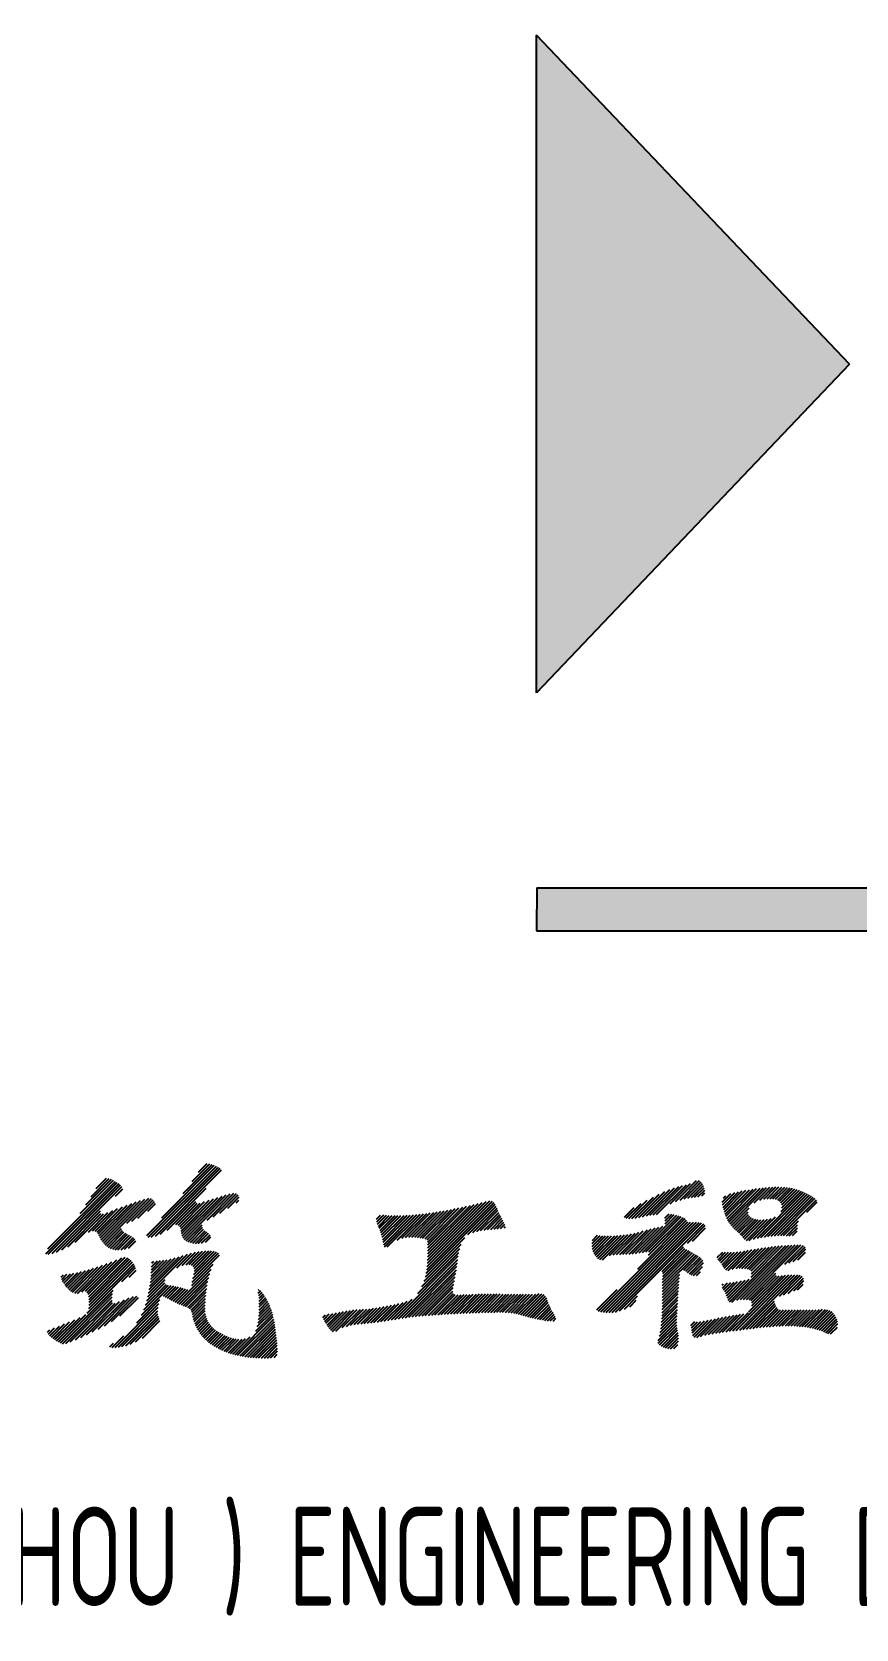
# Model space of a CAD drawing. Extents: x -144902 to 588294, y -160863 to 65494.
# Drawn here: x 57885 to 59134, y 61760 to 64180 of the extents above; entities that cross this region are included whole.
import ezdxf

# ---------------------------------------------------------------- set-up
doc = ezdxf.new("R2010")
doc.units = 0
doc.header["$LTSCALE"] = 100
for name, color, linetype in [('1508', 2, 'CONTINUOUS'), ('DQ', 7, 'CONTINUOUS'), ('tk图框', 7, 'CONTINUOUS')]:
    doc.layers.add(name, color=color, linetype=linetype)
doc.styles.add('HZTXT', font='tssdeng.shx', dxfattribs={"width": 0.7, "bigfont": 'tssdchn.shx'})

# ---------------------------------------------------------------- blocks, each defined once
blk = doc.blocks.new('A$C00BC0004')
at = {"layer": 'tk图框'}
h = blk.add_hatch(color=2, dxfattribs=at)
h.paths.add_polyline_path([(-3355, -1610.8), (-4050.2, -1610.8), (-4050.6, -1675.8), (-3355.4, -1675.8), (-2875.4, -1675.8), (-2875.4, -313.7), (-3355.4, -313.7)])
h.paths.add_polyline_path([(-3262.8, -768.5), (-3262.8, -668.5), (-3162.8, -668.5), (-3162.8, -768.5)], flags=16)
h.paths.add_polyline_path([(-3067.7, -768.5), (-3067.7, -668.5), (-2967.7, -668.5), (-2967.7, -768.5)], flags=16)
h.paths.add_polyline_path([(-3262.8, -573.2), (-3262.8, -473.2), (-3162.8, -473.2), (-3162.8, -573.2)], flags=16)
h.paths.add_polyline_path([(-3067.7, -573.2), (-3067.7, -473.2), (-2967.7, -473.2), (-2967.7, -573.2)], flags=16)
h.paths.add_polyline_path([(-3575.7, -817.1), (-4050.6, -318.7), (-4050.4, -1314.9)])
at = {"layer": 'DQ', "color": 2}
for p, q in [((-4641.2, -2137.6), (-4535.8, -2032.2)), ((-4618.7, -2110.6), (-4539, -2030.9)), ((-4586.1, -2073.5), (-4542.3, -2029.7)), ((-4572.7, -2055.6), (-4545.9, -2028.8)), ((-4563, -2041.4), (-4549.8, -2028.3)), ((-4794.6, -2165.3), (-4686.2, -2056.9)), ((-4791.5, -2157.7), (-4689.1, -2055.3)), ((-4742.5, -2104.2), (-4692, -2053.7)), ((-4733.7, -2090.9), (-4695, -2052.2)), ((-4725.9, -2078.6), (-4698.3, -2051)), ((-4718, -2066.3), (-4702.3, -2050.5)), ((-4639.1, -2139.9), (-4532.8, -2033.7)), ((-4634.6, -2140), (-4530.1, -2035.5)), ((-4628.4, -2138.3), (-4528.2, -2038)), ((-3839.8, -2086), (-3808, -2054.2)), ((-3832.9, -2083.7), (-3803.4, -2054.2)), ((-3826.8, -2082), (-3800.8, -2056)), ((-4790.7, -2165.9), (-4683.5, -2058.7)), ((-4785.1, -2164.8), (-4681.1, -2060.8)), ((-4778.3, -2162.4), (-4679.1, -2063.2)), ((-4706.6, -2149.2), (-4638.4, -2080.9)), ((-4689.1, -2077.8), (-4677.9, -2066.6)), ((-4621, -2135.4), (-4551.3, -2065.6)), ((-4588.6, -2134.4), (-4533.8, -2079.6)), ((-4587.7, -2137.9), (-4527.3, -2077.6)), ((-4586.3, -2141.1), (-4521.1, -2075.8)), ((-4584.4, -2143.6), (-4515.1, -2074.3)), ((-4550.1, -2113.9), (-4509.6, -2073.3)), ((-4540.9, -2109.2), (-4505.4, -2073.6)), ((-4530.6, -2103.3), (-4502.8, -2075.5)), ((-4518.6, -2095.9), (-4501.4, -2078.6)), ((-3905.7, -2111.5), (-3873.3, -2079.1)), ((-3900.8, -2111.1), (-3864.4, -2074.7)), ((-3895.4, -2110.2), (-3856, -2070.8)), ((-3889.6, -2109), (-3848.3, -2067.6)), ((-3883.9, -2107.7), (-3841.3, -2065.1)), ((-3878.4, -2106.7), (-3834.8, -2063.1)), ((-3873.4, -2106.2), (-3829, -2061.8)), ((-3868.3, -2105.6), (-3823.2, -2060.5)), ((-3847.6, -2089.4), (-3817, -2058.8)), ((-3821.1, -2080.8), (-3798.8, -2058.6)), ((-3815.7, -2080), (-3797.3, -2061.6)), ((-3810.8, -2079.5), (-3796.2, -2064.9)), ((-3805.7, -2078.9), (-3795.5, -2068.7)), ((-3799.8, -2077.4), (-3795.3, -2072.9)), ((-3768.9, -2087), (-3755.8, -2073.9)), ((-3768.4, -2091), (-3749.7, -2072.3)), ((-3767.6, -2094.7), (-3744, -2071)), ((-3767.2, -2080.8), (-3763.6, -2077.2)), ((-3766.6, -2098.2), (-3738.4, -2069.9)), ((-3765.5, -2101.6), (-3732.9, -2068.9)), ((-3764.4, -2104.9), (-3727.4, -2068)), ((-3763.2, -2108.2), (-3722, -2067.1)), ((-3761.9, -2111.4), (-3716.7, -2066.3)), ((-3760.4, -2114.4), (-3711.6, -2065.6)), ((-3758.7, -2117.2), (-3706.5, -2065)), ((-3756.9, -2119.9), (-3701.5, -2064.5)), ((-3720.5, -2087.9), (-3696.7, -2064.2)), ((-3715.4, -2141.3), (-3645.5, -2071.4)), ((-3712, -2084), (-3692, -2063.9)), ((-3710.1, -2140.4), (-3642.5, -2072.8)), ((-3705.9, -2082.4), (-3687.4, -2063.8)), ((-3704.9, -2139.7), (-3639.5, -2074.3)), ((-3700.8, -2081.7), (-3682.9, -2063.8)), ((-3699.7, -2139), (-3636.5, -2075.8)), ((-3696.2, -2081.6), (-3678.5, -2063.9)), ((-3694.6, -2138.4), (-3633.7, -2077.5)), ((-3691.9, -2081.9), (-3674.2, -2064.2)), ((-3689.6, -2137.9), (-3630.8, -2079.2)), ((-3688.1, -2082.5), (-3670.1, -2064.5)), ((-3684.8, -2137.6), (-3628.3, -2081)), ((-3684.7, -2083.6), (-3666.1, -2065.1)), ((-3681.9, -2085.3), (-3662.3, -2065.7)), ((-3679.8, -2087.7), (-3658.6, -2066.5)), ((-3679.6, -2101), (-3648.7, -2070)), ((-3678.6, -2091), (-3655.2, -2067.5)), ((-3678.4, -2095.3), (-3651.9, -2068.7)), ((-4770.3, -2159), (-4711.4, -2100)), ((-4761.2, -2154.3), (-4710.9, -2104)), ((-4749.8, -2147.4), (-4707, -2104.6)), ((-4730, -2132.1), (-4700.3, -2102.4)), ((-4723.6, -2130.2), (-4692.9, -2099.5)), ((-4719.6, -2130.7), (-4685.6, -2096.7)), ((-4716.7, -2132.3), (-4678.4, -2094)), ((-4715, -2135), (-4671.3, -2091.4)), ((-4713.6, -2138.1), (-4664.3, -2088.8)), ((-4712.1, -2141.1), (-4657.4, -2086.4)), ((-4710.4, -2144), (-4650.7, -2084.2)), ((-4708.6, -2146.6), (-4644.2, -2082.2)), ((-4671.6, -2118.6), (-4634.4, -2081.4)), ((-4664, -2115.5), (-4631.7, -2083.2)), ((-4655.2, -2111.2), (-4629.8, -2085.8)), ((-4639.9, -2100.4), (-4628.4, -2088.9)), ((-4610.4, -2129.2), (-4566.9, -2085.8)), ((-4597.5, -2120.9), (-4565, -2088.3)), ((-4593.7, -2121.5), (-4560.4, -2088.3)), ((-4591.2, -2123.5), (-4553.7, -2086)), ((-4590, -2126.8), (-4547, -2083.8)), ((-4589.3, -2130.6), (-4540.3, -2081.6)), ((-4506, -2087.7), (-4501.9, -2083.6)), ((-4276.7, -2154.7), (-4226.9, -2105)), ((-4261.8, -2144.3), (-4221.9, -2104.4)), ((-4254.6, -2141.6), (-4216.7, -2103.8)), ((-4248.9, -2140.4), (-4211.5, -2103.1)), ((-4243.9, -2139.9), (-4206.3, -2102.3)), ((-4239.4, -2139.9), (-4201, -2101.5)), ((-4235.1, -2140.1), (-4195.7, -2100.7)), ((-4231, -2140.5), (-4190.3, -2099.8)), ((-4227, -2141), (-4184.8, -2098.8)), ((-4223.1, -2141.6), (-4179.3, -2097.8)), ((-4219.5, -2142.4), (-4173.7, -2096.7)), ((-4217.6, -2194.5), (-4113, -2089.8)), ((-4216.9, -2189.2), (-4114.8, -2087.2)), ((-4216.4, -2143.9), (-4168.1, -2095.5)), ((-4216.3, -2184.1), (-4117.3, -2085.1)), ((-4215.9, -2179.2), (-4121.5, -2084.9)), ((-4215.6, -2174.5), (-4126.9, -2085.8)), ((-4215.5, -2147.4), (-4162.4, -2094.3)), ((-4215.4, -2169.8), (-4132.9, -2087.3)), ((-4215.3, -2165.2), (-4138.9, -2088.8)), ((-4215.3, -2151.7), (-4156.6, -2093.1)), ((-4215.2, -2160.7), (-4144.9, -2090.3)), ((-4215.2, -2156.2), (-4150.8, -2091.7)), ((-4154.5, -2135.8), (-4111.6, -2092.9)), ((-4147, -2132.8), (-4110.3, -2096.1)), ((-4140.9, -2131.2), (-4108.9, -2099.2)), ((-4135.2, -2130), (-4107.5, -2102.3)), ((-4129.9, -2129.1), (-4106, -2105.3)), ((-3917.3, -2109.7), (-3902.4, -2094.8)), ((-3914.3, -2111.1), (-3892, -2088.9)), ((-3910.3, -2111.6), (-3882.5, -2083.8)), ((-3856, -2111.2), (-3849.3, -2104.5)), ((-3855.5, -2115.2), (-3845.3, -2105)), ((-3754.9, -2122.4), (-3727.8, -2095.3)), ((-3752.9, -2124.8), (-3729.5, -2101.4)), ((-3750.6, -2127.1), (-3728.8, -2105.3)), ((-3680.1, -2137.4), (-3626.1, -2083.4)), ((-3640.5, -2102.2), (-3624.8, -2086.6)), ((-4704.5, -2151.5), (-4679.6, -2126.6)), ((-4581.7, -2145.4), (-4557.4, -2121.1)), ((-4578.6, -2146.8), (-4556.7, -2124.9)), ((-4575.2, -2147.9), (-4555.2, -2127.9)), ((-4293, -2112.7), (-4287, -2106.7)), ((-4292.7, -2116.9), (-4281.9, -2106.1)), ((-4291.7, -2120.3), (-4277.8, -2106.5)), ((-4290.3, -2123.5), (-4273.8, -2106.9)), ((-4288.9, -2126.5), (-4269.5, -2107.1)), ((-4287.5, -2129.6), (-4265, -2107.2)), ((-4286.3, -2132.9), (-4260.6, -2107.2)), ((-4285.3, -2136.4), (-4256, -2107.1)), ((-4284.4, -2140), (-4251.3, -2106.9)), ((-4283.6, -2143.7), (-4246.6, -2106.7)), ((-4283, -2147.5), (-4241.8, -2106.4)), ((-4282.2, -2151.3), (-4236.9, -2106)), ((-4280.9, -2154.4), (-4231.9, -2105.5)), ((-4124.7, -2128.5), (-4104.4, -2108.2)), ((-4119.8, -2128.1), (-4102.9, -2111.2)), ((-4114.9, -2127.7), (-4101.4, -2114.1)), ((-4110.1, -2127.3), (-4099.9, -2117.1)), ((-4105.3, -2127), (-4098.5, -2120.2)), ((-4099.6, -2125.9), (-4097.5, -2123.7)), ((-3956.4, -2252), (-3821, -2116.7)), ((-3952.8, -2253), (-3817.2, -2117.4)), ((-3948.9, -2253.6), (-3812.5, -2117.1)), ((-3944.8, -2253.9), (-3808.1, -2117.2)), ((-3940.5, -2254.1), (-3804, -2117.6)), ((-3936, -2254.1), (-3800.2, -2118.3)), ((-3930.7, -2253.3), (-3797, -2119.6)), ((-3919.7, -2165.9), (-3882.4, -2128.7)), ((-3915, -2165.7), (-3876.4, -2127.1)), ((-3910.1, -2165.4), (-3870.6, -2125.8)), ((-3905.2, -2164.9), (-3864.9, -2124.6)), ((-3900.2, -2164.4), (-3859.1, -2123.3)), ((-3897, -2188.2), (-3822.8, -2113.9)), ((-3895, -2163.7), (-3837.9, -2106.6)), ((-3889.8, -2163), (-3834.3, -2107.5)), ((-3884.5, -2162.2), (-3830.9, -2108.6)), ((-3880.5, -2167.2), (-3824.9, -2111.5)), ((-3880, -2162.1), (-3827.7, -2109.9)), ((-3855.4, -2119.6), (-3841.5, -2105.7)), ((-3821.7, -2148.8), (-3794.6, -2121.7)), ((-3814.2, -2145.8), (-3794, -2125.5)), ((-3748.3, -2129.3), (-3727.1, -2108)), ((-3745.9, -2131.4), (-3724.6, -2110)), ((-3743.6, -2133.5), (-3721.4, -2111.4)), ((-3741.3, -2135.7), (-3718, -2112.4)), ((-3739.1, -2138), (-3714.2, -2113.2)), ((-3737.1, -2140.5), (-3710.1, -2113.5)), ((-3735.2, -2143.1), (-3705.4, -2113.3)), ((-3732.3, -2144.7), (-3700.4, -2112.8)), ((-3727.9, -2144.8), (-3694.7, -2111.6)), ((-3721.3, -2142.7), (-3688, -2109.3)), ((-3675.8, -2137.6), (-3653.3, -2115.1)), ((-3671.6, -2137.9), (-3654.8, -2121.1)), ((-3667.4, -2138.1), (-3654.9, -2125.7)), ((-3654.9, -2125.7), (-3654.7, -2125.5)), ((-3654.8, -2121.1), (-3654.7, -2121)), ((-4702.1, -2153.6), (-4678.2, -2129.7)), ((-4699.4, -2155.4), (-4676, -2132)), ((-4696.5, -2157), (-4673.4, -2133.9)), ((-4693.1, -2158.1), (-4670.6, -2135.5)), ((-4689.4, -2158.9), (-4667.6, -2137)), ((-4685.2, -2159.2), (-4664.5, -2138.5)), ((-4680.5, -2159), (-4661.8, -2140.2)), ((-4675.3, -2158.3), (-4659.5, -2142.4)), ((-4669.3, -2156.7), (-4658.1, -2145.5)), ((-4571.6, -2148.8), (-4552.9, -2130.1)), ((-4567.7, -2149.4), (-4550.2, -2131.9)), ((-4563.5, -2149.7), (-4547.6, -2133.8)), ((-4558.5, -2149.2), (-4545.5, -2136.2)), ((-4552.5, -2147.6), (-4544.3, -2139.5)), ((-4220.7, -2206.5), (-4164.7, -2150.5)), ((-4218.8, -2200.1), (-4159.2, -2140.5)), ((-3966.3, -2149.7), (-3954.1, -2137.5)), ((-3966.3, -2154.2), (-3950.1, -2138)), ((-3965.8, -2144.7), (-3958.2, -2137.1)), ((-3965.7, -2158.1), (-3945.7, -2138.1)), ((-3964.6, -2161.5), (-3941.3, -2138.1)), ((-3963.2, -2164.5), (-3936.7, -2138)), ((-3961.5, -2167.4), (-3931.9, -2137.8)), ((-3959.5, -2169.8), (-3927.1, -2137.4)), ((-3957.3, -2172.1), (-3922.1, -2136.9)), ((-3954.6, -2173.9), (-3917.1, -2136.4)), ((-3950.2, -2174), (-3911.9, -2135.7)), ((-3939.6, -2167.9), (-3906.6, -2134.9)), ((-3934, -2166.8), (-3901.1, -2133.8)), ((-3929, -2166.3), (-3895.2, -2132.5)), ((-3924.3, -2166.1), (-3888.8, -2130.5)), ((-3758.1, -2237.8), (-3672.6, -2152.3)), ((-3754.3, -2238.5), (-3667.8, -2152)), ((-3746.5, -2235.3), (-3663.1, -2151.8)), ((-3741.1, -2234.3), (-3658.4, -2151.6)), ((-3736.5, -2234.2), (-3653.9, -2151.6)), ((-3732.2, -2234.4), (-3649.5, -2151.7)), ((-3725.2, -2200.4), (-3677.5, -2152.7)), ((-3724.8, -2191.1), (-3687.4, -2153.7)), ((-3724.7, -2195.5), (-3682.4, -2153.2)), ((-3674.2, -2180.9), (-3645.8, -2152.4)), ((-3662.2, -2137.4), (-3655.3, -2130.5)), ((-4740, -2222.9), (-4694.3, -2177.3)), ((-4734.3, -2221.7), (-4686.8, -2174.3)), ((-4731.6, -2223.5), (-4679.4, -2171.3)), ((-4730.1, -2226.5), (-4674, -2170.4)), ((-4729.2, -2230.1), (-4670.3, -2171.2)), ((-4728.8, -2234.2), (-4667.4, -2172.8)), ((-4728.7, -2243.1), (-4663, -2177.4)), ((-4728.6, -2238.5), (-4665.1, -2174.9)), ((-4638.6, -2224.8), (-4579.5, -2165.7)), ((-4637.6, -2219.3), (-4586, -2167.7)), ((-4636.7, -2213.9), (-4592.4, -2169.7)), ((-4636, -2208.7), (-4598.6, -2171.4)), ((-4635.4, -2203.7), (-4604.6, -2172.8)), ((-4635, -2198.8), (-4610.3, -2174)), ((-4634.7, -2193.9), (-4615.6, -2174.9)), ((-4634.5, -2189.3), (-4620.6, -2175.4)), ((-4634.4, -2184.7), (-4625.3, -2175.6)), ((-4633.7, -2179.5), (-4630.8, -2176.6)), ((-4595.8, -2186.5), (-4573.4, -2164.1)), ((-4587.7, -2182.9), (-4567.6, -2162.8)), ((-4581.9, -2181.6), (-4562.2, -2161.8)), ((-4577.2, -2181.4), (-4557, -2161.2)), ((-4573.6, -2182.2), (-4552.1, -2160.8)), ((-4572.7, -2208.3), (-4531.1, -2166.7)), ((-4571.5, -2202.6), (-4532.6, -2163.7)), ((-4571.1, -2184.2), (-4547.5, -2160.6)), ((-4570.1, -2196.7), (-4535.5, -2162.1)), ((-4569.6, -2187.3), (-4543.1, -2160.7)), ((-4569.2, -2191.4), (-4539, -2161.2)), ((-4265.2, -2264.5), (-4169.1, -2168.4)), ((-4259.8, -2263.5), (-4169.7, -2173.5)), ((-4230.5, -2225.3), (-4168.2, -2163)), ((-4224.4, -2214.7), (-4166.9, -2157.3)), ((-3924.5, -2251.6), (-3827.5, -2154.6)), ((-3860.1, -2191.7), (-3825.6, -2157.1)), ((-3859.3, -2213.3), (-3810.9, -2164.9)), ((-3859.2, -2204.2), (-3816.8, -2161.8)), ((-3859.2, -2208.7), (-3813.8, -2163.3)), ((-3859.1, -2195.1), (-3822.7, -2158.8)), ((-3859.1, -2199.6), (-3819.7, -2160.3)), ((-3831.8, -2190.3), (-3808, -2166.5)), ((-3827.1, -2190.1), (-3805.2, -2168.2)), ((-3824.1, -2191.6), (-3802.5, -2170)), ((-3821.3, -2193.3), (-3800.2, -2172.1)), ((-3818.7, -2195.2), (-3798.3, -2174.8)), ((-3776.4, -2170.8), (-3768, -2162.5)), ((-3775, -2174), (-3763.7, -2162.6)), ((-3773.1, -2176.5), (-3759.4, -2162.8)), ((-3771.1, -2179), (-3754.8, -2162.7)), ((-3769.2, -2181.6), (-3750.1, -2162.5)), ((-3767.4, -2184.3), (-3745.1, -2162)), ((-3765.7, -2187.1), (-3740, -2161.4)), ((-3763.6, -2189.4), (-3734.8, -2160.6)), ((-3760, -2190.3), (-3729.4, -2159.7)), ((-3753.7, -2188.6), (-3723.9, -2158.8)), ((-3747.9, -2187.3), (-3718.6, -2157.9)), ((-3743.3, -2187.1), (-3713.2, -2157)), ((-3738.9, -2187.2), (-3708, -2156.3)), ((-3734.7, -2187.5), (-3702.7, -2155.5)), ((-3730.8, -2188), (-3697.6, -2154.8)), ((-3727.3, -2189), (-3692.5, -2154.2)), ((-3667.8, -2179), (-3643.2, -2154.4)), ((-3661.2, -2176.8), (-3642.1, -2157.7)), ((-3654.1, -2174.3), (-3642.5, -2162.7)), ((-4771.2, -2200.3), (-4767.8, -2196.9)), ((-4770.4, -2203.9), (-4762.4, -2195.9)), ((-4769, -2207), (-4757.2, -2195.2)), ((-4767.3, -2209.8), (-4751.8, -2194.3)), ((-4765.4, -2212.4), (-4746.2, -2193.3)), ((-4763.4, -2214.9), (-4740.5, -2192)), ((-4761.3, -2217.3), (-4734.5, -2190.5)), ((-4759.1, -2219.6), (-4728.4, -2188.8)), ((-4756.6, -2221.6), (-4722, -2187)), ((-4753.9, -2223.4), (-4715.4, -2184.8)), ((-4750.7, -2224.6), (-4708.6, -2182.5)), ((-4746.7, -2225.1), (-4701.5, -2180)), ((-4731.8, -2255.2), (-4659.6, -2182.9)), ((-4729.1, -2248), (-4661.2, -2180.1)), ((-4679.4, -2207.2), (-4658.3, -2186.1)), ((-4668.2, -2200.5), (-4657.6, -2189.9)), ((-4595.2, -2239.8), (-4543.8, -2188.4)), ((-4592.1, -2241.2), (-4545.8, -2194.8)), ((-4589, -2242.5), (-4547.3, -2200.9)), ((-4573.2, -2213.3), (-4540.8, -2180.8)), ((-4254.4, -2262.7), (-4170.4, -2178.7)), ((-4249.2, -2262), (-4171.2, -2183.9)), ((-4244.1, -2261.3), (-4171.9, -2189.2)), ((-4239, -2260.7), (-4172.7, -2194.5)), ((-4233.9, -2260.2), (-4173.6, -2199.9)), ((-3859.4, -2222.4), (-3833, -2196)), ((-3859.4, -2226.9), (-3833.7, -2201.2)), ((-3859.3, -2217.8), (-3831.9, -2190.4)), ((-3816, -2197), (-3797.5, -2178.4)), ((-3812.6, -2198.1), (-3798.7, -2184.1)), ((-3808.1, -2198), (-3801.9, -2191.9)), ((-3752.7, -2281.9), (-3668, -2197.2)), ((-3747.6, -2281.2), (-3663.4, -2197)), ((-3742.4, -2280.6), (-3658.8, -2196.9)), ((-3737.3, -2279.9), (-3654.4, -2197)), ((-3728.3, -2252.9), (-3672.8, -2197.5)), ((-3728.1, -2234.8), (-3687.7, -2194.4)), ((-3724.9, -2236.1), (-3686.7, -2197.9)), ((-3724, -2244.1), (-3677.7, -2197.9)), ((-3723.8, -2239.4), (-3682.7, -2198.4)), ((-3682.2, -2229.3), (-3650.6, -2197.6)), ((-3676, -2227.5), (-3647.6, -2199.2)), ((-3669, -2225), (-3645.7, -2201.8)), ((-4772.4, -2300.2), (-4692.2, -2220.1)), ((-4769, -2301.3), (-4693.2, -2225.5)), ((-4649.4, -2258), (-4604.5, -2213.1)), ((-4645.8, -2249.9), (-4608.4, -2212.5)), ((-4643.2, -2242.9), (-4611.7, -2211.4)), ((-4641.3, -2236.4), (-4613.8, -2209)), ((-4639.7, -2230.4), (-4613.5, -2204.2)), ((-4616.1, -2229.3), (-4600.6, -2213.8)), ((-4613, -2230.6), (-4596.8, -2214.5)), ((-4610.1, -2232.2), (-4593.1, -2215.3)), ((-4607.2, -2233.8), (-4589.5, -2216.1)), ((-4604.2, -2235.3), (-4586, -2217.1)), ((-4601.3, -2236.8), (-4582.6, -2218.2)), ((-4598.2, -2238.3), (-4579.3, -2219.3)), ((-4585.8, -2243.8), (-4548.6, -2206.6)), ((-4582.5, -2245.1), (-4549.7, -2212.2)), ((-4579.3, -2246.4), (-4550.6, -2217.6)), ((-4576.5, -2248), (-4551.3, -2222.8)), ((-4472.3, -2224.7), (-4468.5, -2220.8)), ((-4472.2, -2220), (-4471.2, -2219)), ((-4471.6, -2228.5), (-4466.4, -2223.2)), ((-4471.2, -2232.5), (-4464.5, -2225.8)), ((-4228.9, -2259.7), (-4174.6, -2205.3)), ((-4224, -2259.2), (-4175.7, -2210.9)), ((-4219.1, -2258.8), (-4176.7, -2216.4)), ((-4214.2, -2258.4), (-4177.6, -2221.8)), ((-4209.3, -2258), (-4176.5, -2225.2)), ((-4171.1, -2255.7), (-4141.6, -2226.2)), ((-4166.4, -2255.5), (-4136.9, -2226)), ((-4161.7, -2255.2), (-4132.3, -2225.9)), ((-4157, -2255), (-4127.8, -2225.8)), ((-4152.3, -2254.8), (-4123.2, -2225.8)), ((-4147.6, -2254.6), (-4118.7, -2225.8)), ((-4142.9, -2254.5), (-4114.3, -2225.8)), ((-4138.3, -2254.3), (-4109.9, -2225.9)), ((-4133.6, -2254.1), (-4105.5, -2226)), ((-4129, -2254), (-4101, -2226.1)), ((-4124.4, -2253.9), (-4096.6, -2226.1)), ((-4119.8, -2253.8), (-4092.2, -2226.2)), ((-4115.3, -2253.8), (-4087.8, -2226.3)), ((-4110.7, -2253.7), (-4083.4, -2226.4)), ((-4085.1, -2255), (-4056.4, -2226.3)), ((-4081.4, -2255.8), (-4051.7, -2226.1)), ((-4077.7, -2256.6), (-4046.6, -2225.5)), ((-4074.2, -2257.6), (-4042.3, -2225.7)), ((-3958.8, -2250), (-3928.1, -2219.3)), ((-3859.7, -2249.7), (-3835.5, -2225.4)), ((-3859.6, -2245.1), (-3835.2, -2220.6)), ((-3859.5, -2231.5), (-3834.1, -2206.1)), ((-3859.5, -2236), (-3834.5, -2211)), ((-3859.5, -2240.5), (-3834.9, -2215.8)), ((-3769, -2212.8), (-3766.8, -2210.6)), ((-3768.6, -2217), (-3760.9, -2209.2)), ((-3766.9, -2219.7), (-3756, -2208.8)), ((-3765.1, -2222.4), (-3750.9, -2208.2)), ((-3763.6, -2225.4), (-3745.5, -2207.3)), ((-3762.3, -2228.6), (-3739.9, -2206.2)), ((-3761, -2231.8), (-3734.2, -2204.9)), ((-3759.9, -2235.1), (-3728.2, -2203.5)), ((-3660.5, -2221.1), (-3645.3, -2205.8)), ((-3654.6, -2219.7), (-3645.9, -2210.9)), ((-4764.4, -2301.2), (-4693.7, -2230.5)), ((-4757.4, -2298.7), (-4694.1, -2235.4)), ((-4749.6, -2295.4), (-4693.2, -2239)), ((-4741.4, -2291.7), (-4689.5, -2239.8)), ((-4732.9, -2287.7), (-4682.6, -2237.4)), ((-4724.3, -2283.5), (-4675.4, -2234.7)), ((-4715.3, -2279.1), (-4668.3, -2232)), ((-4705.7, -2274), (-4661.7, -2229.9)), ((-4695.1, -2267.8), (-4656.6, -2229.3)), ((-4689.4, -2307), (-4622.9, -2240.5)), ((-4684.5, -2306.6), (-4624, -2246.1)), ((-4682.1, -2259.3), (-4653.9, -2231.1)), ((-4656.3, -2269.5), (-4621.4, -2234.5)), ((-4574.2, -2250.3), (-4551.9, -2227.9)), ((-4573, -2253.5), (-4552.3, -2232.8)), ((-4572.3, -2257.2), (-4552.6, -2237.6)), ((-4571.5, -2260.9), (-4552.8, -2242.3)), ((-4570.5, -2264.5), (-4552.9, -2246.8)), ((-4472.7, -2269.9), (-4452.5, -2249.7)), ((-4471.9, -2264.7), (-4453.6, -2246.4)), ((-4471.5, -2259.7), (-4454.8, -2243.1)), ((-4471.2, -2254.9), (-4456.2, -2240)), ((-4471, -2236.8), (-4462.7, -2228.5)), ((-4471, -2250.3), (-4457.7, -2236.9)), ((-4470.9, -2241.2), (-4460.9, -2231.2)), ((-4470.9, -2245.7), (-4459.2, -2234)), ((-4359.7, -2282.7), (-4327.3, -2250.2)), ((-4354.7, -2282.2), (-4322.3, -2249.7)), ((-4345, -2277), (-4317.4, -2249.4)), ((-4338.5, -2275), (-4312.7, -2249.1)), ((-4332.5, -2273.4), (-4307.9, -2248.9)), ((-4326.9, -2272.3), (-4302.9, -2248.4)), ((-4321.7, -2271.6), (-4297.8, -2247.7)), ((-4316.6, -2271), (-4292.5, -2246.8)), ((-4311.7, -2270.6), (-4287.1, -2246)), ((-4306.8, -2270.2), (-4281.6, -2245)), ((-4301.9, -2269.8), (-4276.1, -2244)), ((-4296.9, -2269.2), (-4270.5, -2242.9)), ((-4291.7, -2268.6), (-4264.8, -2241.7)), ((-4286.5, -2267.9), (-4259, -2240.3)), ((-4281.3, -2267.1), (-4252.9, -2238.7)), ((-4275.9, -2266.2), (-4246.4, -2236.8)), ((-4270.6, -2265.4), (-4238.9, -2233.7)), ((-4204.5, -2257.7), (-4173.6, -2226.8)), ((-4199.7, -2257.4), (-4169.5, -2227.2)), ((-4194.9, -2257.1), (-4164.9, -2227.1)), ((-4190.1, -2256.8), (-4160.3, -2226.9)), ((-4185.4, -2256.5), (-4155.6, -2226.7)), ((-4180.6, -2256.3), (-4151, -2226.6)), ((-4175.9, -2256), (-4146.3, -2226.4)), ((-4106.2, -2253.7), (-4079, -2226.4)), ((-4101.8, -2253.7), (-4074.5, -2226.5)), ((-4097.4, -2253.8), (-4070, -2226.5)), ((-4093.1, -2254), (-4065.5, -2226.5)), ((-4089, -2254.4), (-4061, -2226.4)), ((-4070.7, -2258.5), (-4039.1, -2227)), ((-4067.2, -2259.5), (-4036.7, -2229.1)), ((-4063.6, -2260.5), (-4035, -2231.8)), ((-4060, -2261.4), (-4033.8, -2235.1)), ((-4056.4, -2262.3), (-4032.6, -2238.5)), ((-4052.8, -2263.1), (-4031.4, -2241.7)), ((-4049.1, -2264), (-4030, -2244.8)), ((-4045.4, -2264.7), (-4028.6, -2247.9)), ((-3917.2, -2248.8), (-3897.5, -2229)), ((-3909.2, -2245.2), (-3899.6, -2235.6)), ((-3861.3, -2273.7), (-3836.9, -2249.3)), ((-3860.8, -2268.7), (-3836.7, -2244.6)), ((-3860.4, -2263.8), (-3836.4, -2239.8)), ((-3860.1, -2259), (-3836.1, -2235)), ((-3859.9, -2254.3), (-3835.8, -2230.2)), ((-3732.2, -2279.3), (-3689.7, -2236.8)), ((-3727.1, -2278.7), (-3688.7, -2240.3)), ((-3722, -2278.1), (-3687.4, -2243.4)), ((-3717, -2277.5), (-3685.8, -2246.4)), ((-3712, -2277), (-3683.9, -2248.9)), ((-3707, -2276.5), (-3680.4, -2250)), ((-3702, -2276), (-3676.1, -2250.1)), ((-3697, -2275.6), (-3671.5, -2250)), ((-3692.1, -2275.1), (-3666.9, -2250)), ((-3687.3, -2274.8), (-3662.4, -2249.9)), ((-3682.5, -2274.5), (-3657.8, -2249.8)), ((-3677.8, -2274.3), (-3653.4, -2249.9)), ((-3673.1, -2274.1), (-3649, -2250)), ((-3668.7, -2274.1), (-3644.6, -2250)), ((-3664.3, -2274.2), (-3640.1, -2250.1)), ((-3659.9, -2274.4), (-3635.7, -2250.1)), ((-3655.7, -2274.6), (-3631.2, -2250.1)), ((-3651.6, -2275), (-3626.5, -2249.9)), ((-3647.5, -2275.4), (-3621.5, -2249.4)), ((-3643.5, -2275.9), (-3616.7, -2249.1)), ((-3639.7, -2276.5), (-3612.4, -2249.3)), ((-3635.9, -2277.3), (-3608.6, -2250)), ((-4788.3, -2289.2), (-4773.6, -2274.5)), ((-4786, -2291.3), (-4766, -2271.4)), ((-4783.5, -2293.3), (-4758.4, -2268.3)), ((-4780.9, -2295.2), (-4750.5, -2264.9)), ((-4778.2, -2297.1), (-4742.5, -2261.4)), ((-4775.4, -2298.7), (-4733.9, -2257.2)), ((-4679.1, -2305.8), (-4624.7, -2251.3)), ((-4673.2, -2304.3), (-4624.8, -2255.9)), ((-4666.4, -2302), (-4623.9, -2259.5)), ((-4658.4, -2298.5), (-4622.5, -2262.5)), ((-4648.1, -2292.7), (-4621.8, -2266.4)), ((-4569.4, -2267.9), (-4552.8, -2251.2)), ((-4568.2, -2271.2), (-4552.3, -2255.3)), ((-4566.9, -2274.3), (-4551.6, -2259)), ((-4565.4, -2277.3), (-4550.5, -2262.4)), ((-4563.8, -2280.2), (-4549.2, -2265.6)), ((-4562.1, -2283), (-4547.7, -2268.6)), ((-4560.3, -2285.7), (-4545.9, -2271.3)), ((-4558.4, -2288.3), (-4544, -2273.8)), ((-4507.3, -2318), (-4449.6, -2260.3)), ((-4503.7, -2318.9), (-4448.8, -2264)), ((-4500, -2319.7), (-4448, -2267.7)), ((-4496.2, -2320.4), (-4447.4, -2271.5)), ((-4476.2, -2282.4), (-4450.4, -2256.7)), ((-4473.8, -2275.5), (-4451.4, -2253.1)), ((-4374.6, -2261.6), (-4370.3, -2257.4)), ((-4373.2, -2264.7), (-4364.7, -2256.3)), ((-4371.6, -2267.6), (-4359.3, -2255.3)), ((-4369.8, -2270.3), (-4353.8, -2254.3)), ((-4368, -2273), (-4348.4, -2253.4)), ((-4366.2, -2275.7), (-4343, -2252.5)), ((-4364.3, -2278.3), (-4337.6, -2251.6)), ((-4362.2, -2280.7), (-4332.4, -2250.9)), ((-4041.6, -2265.4), (-4027, -2250.8)), ((-4037.7, -2266), (-4025.3, -2253.6)), ((-4033.8, -2266.5), (-4023.6, -2256.4)), ((-4029.7, -2266.9), (-4022.1, -2259.4)), ((-4025.2, -2267), (-4021, -2262.8)), ((-3866, -2296.4), (-3837.8, -2268.1)), ((-3865.8, -2300.7), (-3837.6, -2272.5)), ((-3863.9, -2289.7), (-3837.6, -2263.5)), ((-3862.8, -2284.1), (-3837.4, -2258.8)), ((-3862, -2278.8), (-3837.2, -2254.1)), ((-3816.6, -2273.8), (-3810.5, -2267.8)), ((-3815.7, -2277.5), (-3806.5, -2268.3)), ((-3814.9, -2281.2), (-3801.3, -2267.6)), ((-3814.3, -2285), (-3795.9, -2266.7)), ((-3813.5, -2288.7), (-3790.4, -2265.6)), ((-3811.4, -2291.2), (-3784.8, -2264.6)), ((-3807.6, -2291.8), (-3779.3, -2263.5)), ((-3801.8, -2290.6), (-3773.6, -2262.3)), ((-3795.1, -2288.3), (-3767.9, -2261.1)), ((-3789.5, -2287.2), (-3762.3, -2260)), ((-3784.1, -2286.3), (-3756.8, -2259)), ((-3778.8, -2285.5), (-3751.4, -2258.1)), ((-3773.5, -2284.7), (-3746.2, -2257.4)), ((-3768.3, -2283.9), (-3741.2, -2256.8)), ((-3763.1, -2283.2), (-3735.9, -2256)), ((-3757.9, -2282.5), (-3729.2, -2253.9)), ((-3632.1, -2278), (-3605.2, -2251.1)), ((-3628.4, -2278.8), (-3602.3, -2252.7)), ((-3624.8, -2279.7), (-3600, -2254.8)), ((-3621.3, -2280.7), (-3598.1, -2257.4)), ((-3618, -2281.8), (-3596.6, -2260.4)), ((-3614.9, -2283.3), (-3595.2, -2263.5)), ((-3611.9, -2284.7), (-3594.1, -2266.9)), ((-3608.5, -2285.8), (-3593.6, -2270.9)), ((-4791.9, -2283.8), (-4788.5, -2280.4)), ((-4790.6, -2287), (-4781.1, -2277.5)), ((-4693.8, -2307), (-4676.2, -2289.4)), ((-4556.3, -2290.7), (-4541.8, -2276.2)), ((-4554.2, -2293), (-4539.5, -2278.3)), ((-4551.9, -2295.3), (-4537, -2280.3)), ((-4549.6, -2297.4), (-4534.3, -2282.2)), ((-4547.1, -2299.5), (-4531.5, -2283.9)), ((-4544.6, -2301.4), (-4528.7, -2285.6)), ((-4541.9, -2303.2), (-4525.8, -2287.1)), ((-4539.2, -2305), (-4522.8, -2288.7)), ((-4536.4, -2306.6), (-4519.7, -2290)), ((-4533.4, -2308.2), (-4516.5, -2291.3)), ((-4530.5, -2309.7), (-4513.2, -2292.4)), ((-4527.4, -2311.1), (-4509.6, -2293.4)), ((-4524.2, -2312.5), (-4505.8, -2294.1)), ((-4521, -2313.8), (-4501.6, -2294.4)), ((-4517.7, -2314.9), (-4497, -2294.3)), ((-4514.3, -2316), (-4491.8, -2293.5)), ((-4510.8, -2317.1), (-4484.7, -2290.9)), ((-4492.3, -2321), (-4446.8, -2275.5)), ((-4488.4, -2321.5), (-4446.2, -2279.4)), ((-4484.3, -2322), (-4445.7, -2283.4)), ((-4480.2, -2322.4), (-4445.2, -2287.3)), ((-4476, -2322.7), (-4444.7, -2291.4)), ((-4471.8, -2322.9), (-4444.3, -2295.4)), ((-3863.9, -2303.2), (-3837.3, -2276.6)), ((-3861.2, -2305), (-3836.6, -2280.5)), ((-3858.1, -2306.4), (-3835.9, -2284.2)), ((-3854.7, -2307.5), (-3835.4, -2288.1)), ((-3851.2, -2308.5), (-3835.1, -2292.4)), ((-3847.4, -2309.2), (-3835.2, -2296.9)), ((-3604.6, -2286.4), (-3594.3, -2276.1)), ((-4697.2, -2305.9), (-4692.1, -2300.7)), ((-4467.4, -2323), (-4443.9, -2299.5)), ((-4462.9, -2323), (-4443.6, -2303.7)), ((-4458.4, -2323), (-4443.4, -2307.9)), ((-4453.7, -2322.8), (-4443.2, -2312.3)), ((-4448.5, -2322.1), (-4443.8, -2317.3)), ((-3842.5, -2308.8), (-3836.3, -2302.5))]:
    blk.add_line(p, q, dxfattribs=at)
at = {"layer": 'tk图框', "color": 2}
for p, q in [((-4050.4, -1314.9), (-4050.6, -318.7)), ((-3575.7, -817.1), (-4050.6, -318.7)), ((-3575.7, -817.1), (-4050.4, -1314.9)), ((-4050.2, -1610.8), (-4050.6, -1675.8)), ((-4050.2, -1610.8), (-3355, -1610.8)), ((-4050.6, -1675.8), (-2875.4, -1675.8)), ((-4050.6, -1675.8), (-3355.4, -1675.8)), ((-4050.6, -1675.8), (-2875.4, -1675.8)), ((-4050.6, -1675.8), (-3355.4, -1675.8))]:
    blk.add_line(p, q, dxfattribs=at)
at = {"layer": 'tk图框', "color": 2, "style": 'HZTXT', "width": 0.7}
blk.add_text('KING YEA  (CHINA FUZHOU ) ENGINEERING DESIGN CONSULTANTS ,LTD', height=150, dxfattribs=at).set_placement((-6285.8, -2698.7))
blk = doc.blocks.new('A1tk')
at = {"layer": 'tk图框'}
blk.add_blockref('A$C00BC0004', (83100, 58400), dxfattribs=at)

msp = doc.modelspace()

# ---------------------------------------------------------------- block references
at = {"layer": '1508'}
msp.add_blockref('A1tk', (-20399.668, 6094.074), dxfattribs=at)

doc.saveas('drawing.dxf')
